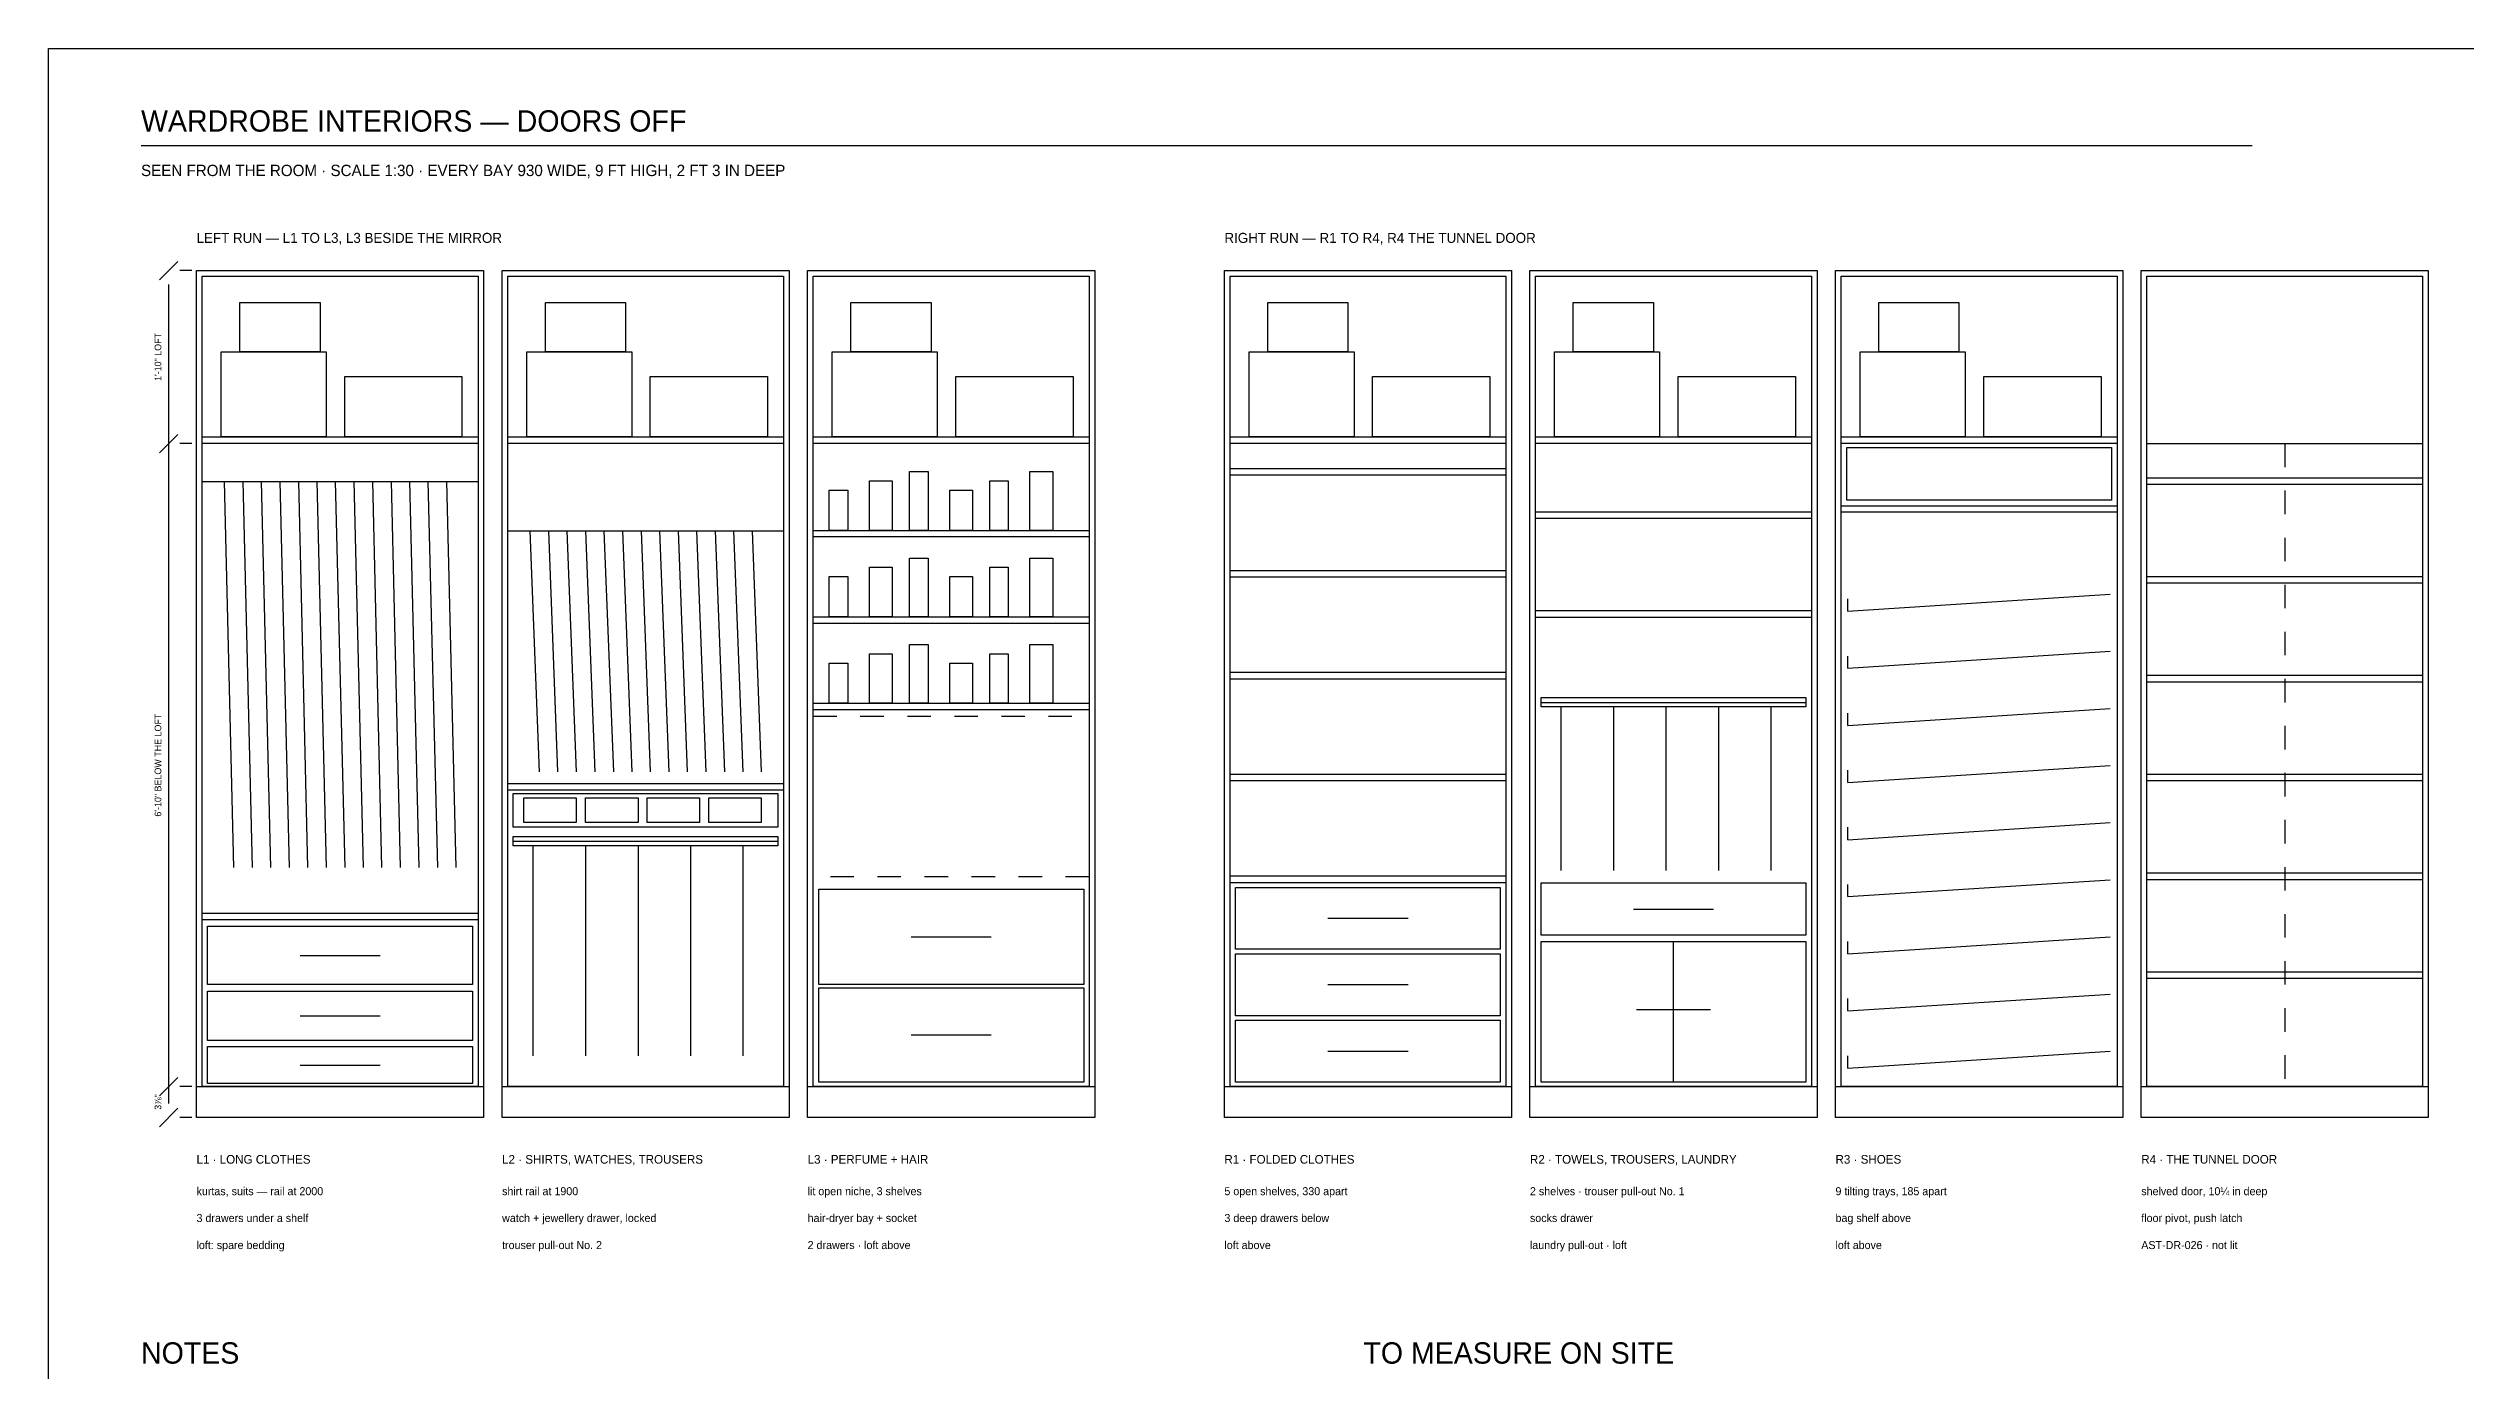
# Model space of a CAD drawing. Header units: inches. Extents: x 0.3 to 16.2, y 0.3 to 11.4.
# Drawn here: x 0.31 to 10.59, y 5.76 to 11.38 of the extents above; entities that cross this region are included whole.
import ezdxf
from ezdxf.enums import TextEntityAlignment as Align

# ---------------------------------------------------------------- set-up
doc = ezdxf.new("R2010")
doc.units = ezdxf.units.IN
doc.header["$LTSCALE"] = 0.009843
doc.header["$MEASUREMENT"] = 0
doc.linetypes.add('DASHED', pattern=[0.6, 0.5, -0.1])
doc.layers.add('GEOMETRY', color=7, linetype='Continuous')
doc.layers.add('TEXT', color=7, linetype='Continuous')

msp = doc.modelspace()

# ---------------------------------------------------------------- linework, layer by layer
at = {"layer": 'GEOMETRY'}
for p, q in [((0.709, 10.965), (9.685, 10.965)), ((0.787, 10.394), (0.866, 10.472)), ((0.925, 10.433), (0.874, 10.433)), ((0.827, 6.893), (0.827, 10.374)), ((0.787, 9.659), (0.866, 9.737)), ((0.925, 9.698), (0.874, 9.698)), ((0.969, 9.537), (2.142, 9.537)), ((1.063, 9.537), (1.102, 7.896)), ((1.142, 9.537), (1.181, 7.896)), ((1.22, 9.537), (1.26, 7.896)), ((1.299, 9.537), (1.339, 7.896)), ((1.378, 9.537), (1.417, 7.896)), ((1.457, 9.537), (1.496, 7.896)), ((1.535, 9.537), (1.575, 7.896)), ((1.614, 9.537), (1.654, 7.896)), ((1.693, 9.537), (1.732, 7.896)), ((1.772, 9.537), (1.811, 7.896)), ((1.85, 9.537), (1.89, 7.896)), ((1.929, 9.537), (1.969, 7.896)), ((2.008, 9.537), (2.047, 7.896)), ((2.268, 9.327), (3.441, 9.327)), ((2.362, 9.327), (2.402, 8.303)), ((2.441, 9.327), (2.48, 8.303)), ((2.52, 9.327), (2.559, 8.303)), ((2.598, 9.327), (2.638, 8.303)), ((2.677, 9.327), (2.717, 8.303)), ((2.756, 9.327), (2.795, 8.303)), ((2.835, 9.327), (2.874, 8.303)), ((2.913, 9.327), (2.953, 8.303)), ((2.992, 9.327), (3.031, 8.303)), ((3.071, 9.327), (3.11, 8.303)), ((3.15, 9.327), (3.189, 8.303)), ((3.228, 9.327), (3.268, 8.303)), ((3.307, 9.327), (3.346, 8.303)), ((7.966, 8.986), (9.081, 9.058)), ((7.966, 8.986), (7.966, 9.038)), ((7.966, 8.743), (9.081, 8.815)), ((7.966, 8.743), (7.966, 8.795)), ((6.661, 8.598), (7.787, 8.598)), ((6.745, 8.579), (6.745, 7.883)), ((6.969, 8.579), (6.969, 7.883)), ((7.192, 8.579), (7.192, 7.883)), ((7.415, 8.579), (7.415, 7.883)), ((7.638, 8.579), (7.638, 7.883)), ((7.966, 8.5), (9.081, 8.572)), ((7.966, 8.5), (7.966, 8.552)), ((7.966, 8.257), (9.081, 8.329)), ((7.966, 8.257), (7.966, 8.31)), ((7.966, 8.014), (9.081, 8.087)), ((7.966, 8.014), (7.966, 8.067)), ((2.291, 8.008), (3.417, 8.008)), ((2.375, 7.988), (2.375, 7.096)), ((2.598, 7.988), (2.598, 7.096)), ((2.822, 7.988), (2.822, 7.096)), ((3.045, 7.988), (3.045, 7.096)), ((3.268, 7.988), (3.268, 7.096)), ((7.966, 7.772), (9.081, 7.844)), ((7.966, 7.772), (7.966, 7.824)), ((7.054, 7.719), (7.395, 7.719)), ((5.755, 7.68), (6.096, 7.68)), ((1.385, 7.522), (1.726, 7.522)), ((3.983, 7.601), (4.324, 7.601)), ((7.224, 6.984), (7.224, 7.581)), ((7.966, 7.529), (9.081, 7.601)), ((7.966, 7.529), (7.966, 7.581)), ((5.755, 7.398), (6.096, 7.398)), ((7.966, 7.286), (9.081, 7.358)), ((7.966, 7.286), (7.966, 7.339)), ((1.385, 7.266), (1.726, 7.266)), ((7.067, 7.293), (7.382, 7.293)), ((3.983, 7.184), (4.324, 7.184)), ((5.755, 7.115), (6.096, 7.115)), ((7.966, 7.043), (9.081, 7.115)), ((7.966, 7.043), (7.966, 7.096)), ((0.787, 6.925), (0.866, 7.004)), ((1.385, 7.056), (1.726, 7.056)), ((0.925, 6.965), (0.874, 6.965)), ((0.787, 6.794), (0.866, 6.873)), ((0.925, 6.833), (0.874, 6.833))]:
    msp.add_line(p, q, dxfattribs=at)
at = {"layer": 'GEOMETRY', "linetype": 'DASHED'}
msp.add_line((9.823, 9.698), (9.823, 6.965), dxfattribs=at)
at = {"layer": 'GEOMETRY'}
for points in [[(0.315, 11.378), (16.22, 11.378), (16.22, 0.315), (0.315, 0.315), (0.315, 11.378)], [(0.945, 10.433), (2.165, 10.433), (2.165, 6.833), (0.945, 6.833), (0.945, 10.433)], [(0.969, 10.409), (2.142, 10.409), (2.142, 6.965), (0.969, 6.965), (0.969, 10.409)], [(2.244, 10.433), (3.465, 10.433), (3.465, 6.833), (2.244, 6.833), (2.244, 10.433)], [(2.268, 10.409), (3.441, 10.409), (3.441, 6.965), (2.268, 6.965), (2.268, 10.409)], [(3.543, 10.433), (4.764, 10.433), (4.764, 6.833), (3.543, 6.833), (3.543, 10.433)], [(3.567, 10.409), (4.74, 10.409), (4.74, 6.965), (3.567, 6.965), (3.567, 10.409)], [(5.315, 10.433), (6.535, 10.433), (6.535, 6.833), (5.315, 6.833), (5.315, 10.433)], [(5.339, 10.409), (6.512, 10.409), (6.512, 6.965), (5.339, 6.965), (5.339, 10.409)], [(6.614, 10.433), (7.835, 10.433), (7.835, 6.833), (6.614, 6.833), (6.614, 10.433)], [(6.638, 10.409), (7.811, 10.409), (7.811, 6.965), (6.638, 6.965), (6.638, 10.409)], [(7.913, 10.433), (9.134, 10.433), (9.134, 6.833), (7.913, 6.833), (7.913, 10.433)], [(7.937, 10.409), (9.11, 10.409), (9.11, 6.965), (7.937, 6.965), (7.937, 10.409)], [(9.213, 10.433), (10.433, 10.433), (10.433, 6.833), (9.213, 6.833), (9.213, 10.433)], [(9.236, 10.409), (10.409, 10.409), (10.409, 6.965), (9.236, 6.965), (9.236, 10.409)], [(1.129, 10.298), (1.47, 10.298), (1.47, 10.088), (1.129, 10.088), (1.129, 10.298)], [(2.428, 10.298), (2.769, 10.298), (2.769, 10.088), (2.428, 10.088), (2.428, 10.298)], [(3.727, 10.298), (4.068, 10.298), (4.068, 10.088), (3.727, 10.088), (3.727, 10.298)], [(5.499, 10.298), (5.84, 10.298), (5.84, 10.088), (5.499, 10.088), (5.499, 10.298)], [(6.798, 10.298), (7.139, 10.298), (7.139, 10.088), (6.798, 10.088), (6.798, 10.298)], [(8.097, 10.298), (8.438, 10.298), (8.438, 10.088), (8.097, 10.088), (8.097, 10.298)], [(1.05, 10.088), (1.496, 10.088), (1.496, 9.727), (1.05, 9.727), (1.05, 10.088)], [(2.349, 10.088), (2.795, 10.088), (2.795, 9.727), (2.349, 9.727), (2.349, 10.088)], [(3.648, 10.088), (4.094, 10.088), (4.094, 9.727), (3.648, 9.727), (3.648, 10.088)], [(5.42, 10.088), (5.866, 10.088), (5.866, 9.727), (5.42, 9.727), (5.42, 10.088)], [(6.719, 10.088), (7.165, 10.088), (7.165, 9.727), (6.719, 9.727), (6.719, 10.088)], [(8.018, 10.088), (8.465, 10.088), (8.465, 9.727), (8.018, 9.727), (8.018, 10.088)], [(1.575, 9.983), (2.073, 9.983), (2.073, 9.727), (1.575, 9.727), (1.575, 9.983)], [(2.874, 9.983), (3.373, 9.983), (3.373, 9.727), (2.874, 9.727), (2.874, 9.983)], [(4.173, 9.983), (4.672, 9.983), (4.672, 9.727), (4.173, 9.727), (4.173, 9.983)], [(5.945, 9.983), (6.444, 9.983), (6.444, 9.727), (5.945, 9.727), (5.945, 9.983)], [(7.244, 9.983), (7.743, 9.983), (7.743, 9.727), (7.244, 9.727), (7.244, 9.983)], [(8.543, 9.983), (9.042, 9.983), (9.042, 9.727), (8.543, 9.727), (8.543, 9.983)], [(0.969, 9.727), (2.142, 9.727), (2.142, 9.698), (0.969, 9.698), (0.969, 9.727)], [(2.268, 9.727), (3.441, 9.727), (3.441, 9.698), (2.268, 9.698), (2.268, 9.727)], [(3.567, 9.727), (4.74, 9.727), (4.74, 9.698), (3.567, 9.698), (3.567, 9.727)], [(5.339, 9.727), (6.512, 9.727), (6.512, 9.698), (5.339, 9.698), (5.339, 9.727)], [(6.638, 9.727), (7.811, 9.727), (7.811, 9.698), (6.638, 9.698), (6.638, 9.727)], [(7.937, 9.727), (9.11, 9.727), (9.11, 9.698), (7.937, 9.698), (7.937, 9.727)], [(7.961, 9.681), (9.087, 9.681), (9.087, 9.458), (7.961, 9.458), (7.961, 9.681)], [(9.236, 9.698), (10.409, 9.698), (10.409, 6.965), (9.236, 6.965), (9.236, 9.698)], [(3.976, 9.579), (4.055, 9.579), (4.055, 9.329), (3.976, 9.329), (3.976, 9.579)], [(4.488, 9.579), (4.585, 9.579), (4.585, 9.329), (4.488, 9.329), (4.488, 9.579)], [(5.339, 9.592), (6.512, 9.592), (6.512, 9.563), (5.339, 9.563), (5.339, 9.592)], [(3.635, 9.5), (3.714, 9.5), (3.714, 9.329), (3.635, 9.329), (3.635, 9.5)], [(3.806, 9.539), (3.903, 9.539), (3.903, 9.329), (3.806, 9.329), (3.806, 9.539)], [(4.147, 9.5), (4.244, 9.5), (4.244, 9.329), (4.147, 9.329), (4.147, 9.5)], [(4.318, 9.539), (4.396, 9.539), (4.396, 9.329), (4.318, 9.329), (4.318, 9.539)], [(9.236, 9.552), (10.409, 9.552), (10.409, 9.524), (9.236, 9.524), (9.236, 9.552)], [(6.638, 9.408), (7.811, 9.408), (7.811, 9.379), (6.638, 9.379), (6.638, 9.408)], [(7.937, 9.434), (9.11, 9.434), (9.11, 9.406), (7.937, 9.406), (7.937, 9.434)], [(3.567, 9.329), (4.74, 9.329), (4.74, 9.301), (3.567, 9.301), (3.567, 9.329)], [(3.806, 9.172), (3.903, 9.172), (3.903, 8.962), (3.806, 8.962), (3.806, 9.172)], [(3.976, 9.211), (4.055, 9.211), (4.055, 8.962), (3.976, 8.962), (3.976, 9.211)], [(4.318, 9.172), (4.396, 9.172), (4.396, 8.962), (4.318, 8.962), (4.318, 9.172)], [(4.488, 9.211), (4.585, 9.211), (4.585, 8.962), (4.488, 8.962), (4.488, 9.211)], [(5.339, 9.159), (6.512, 9.159), (6.512, 9.13), (5.339, 9.13), (5.339, 9.159)], [(3.635, 9.133), (3.714, 9.133), (3.714, 8.962), (3.635, 8.962), (3.635, 9.133)], [(4.147, 9.133), (4.244, 9.133), (4.244, 8.962), (4.147, 8.962), (4.147, 9.133)], [(9.236, 9.133), (10.409, 9.133), (10.409, 9.104), (9.236, 9.104), (9.236, 9.133)], [(3.567, 8.962), (4.74, 8.962), (4.74, 8.933), (3.567, 8.933), (3.567, 8.962)], [(6.638, 8.988), (7.811, 8.988), (7.811, 8.959), (6.638, 8.959), (6.638, 8.988)], [(3.976, 8.844), (4.055, 8.844), (4.055, 8.594), (3.976, 8.594), (3.976, 8.844)], [(4.488, 8.844), (4.585, 8.844), (4.585, 8.594), (4.488, 8.594), (4.488, 8.844)], [(3.635, 8.765), (3.714, 8.765), (3.714, 8.594), (3.635, 8.594), (3.635, 8.765)], [(3.806, 8.804), (3.903, 8.804), (3.903, 8.594), (3.806, 8.594), (3.806, 8.804)], [(4.147, 8.765), (4.244, 8.765), (4.244, 8.594), (4.147, 8.594), (4.147, 8.765)], [(4.318, 8.804), (4.396, 8.804), (4.396, 8.594), (4.318, 8.594), (4.318, 8.804)], [(5.339, 8.726), (6.512, 8.726), (6.512, 8.697), (5.339, 8.697), (5.339, 8.726)], [(9.236, 8.713), (10.409, 8.713), (10.409, 8.684), (9.236, 8.684), (9.236, 8.713)], [(3.567, 8.594), (4.74, 8.594), (4.74, 8.566), (3.567, 8.566), (3.567, 8.594)], [(6.661, 8.618), (7.787, 8.618), (7.787, 8.579), (6.661, 8.579), (6.661, 8.618)], [(2.268, 8.253), (3.441, 8.253), (3.441, 8.224), (2.268, 8.224), (2.268, 8.253)], [(5.339, 8.293), (6.512, 8.293), (6.512, 8.264), (5.339, 8.264), (5.339, 8.293)], [(9.236, 8.293), (10.409, 8.293), (10.409, 8.264), (9.236, 8.264), (9.236, 8.293)], [(2.291, 8.211), (3.417, 8.211), (3.417, 8.067), (2.291, 8.067), (2.291, 8.211)], [(2.336, 8.192), (2.559, 8.192), (2.559, 8.087), (2.336, 8.087), (2.336, 8.192)], [(2.598, 8.192), (2.822, 8.192), (2.822, 8.087), (2.598, 8.087), (2.598, 8.192)], [(2.861, 8.192), (3.084, 8.192), (3.084, 8.087), (2.861, 8.087), (2.861, 8.192)], [(3.123, 8.192), (3.346, 8.192), (3.346, 8.087), (3.123, 8.087), (3.123, 8.192)], [(2.291, 8.028), (3.417, 8.028), (3.417, 7.988), (2.291, 7.988), (2.291, 8.028)], [(5.339, 7.86), (6.512, 7.86), (6.512, 7.831), (5.339, 7.831), (5.339, 7.86)], [(5.362, 7.811), (6.488, 7.811), (6.488, 7.549), (5.362, 7.549), (5.362, 7.811)], [(6.661, 7.831), (7.787, 7.831), (7.787, 7.608), (6.661, 7.608), (6.661, 7.831)], [(9.236, 7.873), (10.409, 7.873), (10.409, 7.844), (9.236, 7.844), (9.236, 7.873)], [(3.591, 7.804), (4.717, 7.804), (4.717, 7.398), (3.591, 7.398), (3.591, 7.804)], [(0.969, 7.702), (2.142, 7.702), (2.142, 7.673), (0.969, 7.673), (0.969, 7.702)], [(0.992, 7.647), (2.118, 7.647), (2.118, 7.398), (0.992, 7.398), (0.992, 7.647)], [(5.362, 7.529), (6.488, 7.529), (6.488, 7.266), (5.362, 7.266), (5.362, 7.529)], [(6.661, 7.581), (7.787, 7.581), (7.787, 6.984), (6.661, 6.984), (6.661, 7.581)], [(9.236, 7.453), (10.409, 7.453), (10.409, 7.424), (9.236, 7.424), (9.236, 7.453)], [(0.992, 7.371), (2.118, 7.371), (2.118, 7.161), (0.992, 7.161), (0.992, 7.371)], [(3.591, 7.385), (4.717, 7.385), (4.717, 6.984), (3.591, 6.984), (3.591, 7.385)], [(5.362, 7.247), (6.488, 7.247), (6.488, 6.984), (5.362, 6.984), (5.362, 7.247)], [(0.992, 7.135), (2.118, 7.135), (2.118, 6.978), (0.992, 6.978), (0.992, 7.135)], [(0.945, 6.965), (2.165, 6.965), (2.165, 6.833), (0.945, 6.833), (0.945, 6.965)], [(2.244, 6.965), (3.465, 6.965), (3.465, 6.833), (2.244, 6.833), (2.244, 6.965)], [(3.543, 6.965), (4.764, 6.965), (4.764, 6.833), (3.543, 6.833), (3.543, 6.965)], [(5.315, 6.965), (6.535, 6.965), (6.535, 6.833), (5.315, 6.833), (5.315, 6.965)], [(6.614, 6.965), (7.835, 6.965), (7.835, 6.833), (6.614, 6.833), (6.614, 6.965)], [(7.913, 6.965), (9.134, 6.965), (9.134, 6.833), (7.913, 6.833), (7.913, 6.965)], [(9.213, 6.965), (10.433, 6.965), (10.433, 6.833), (9.213, 6.833), (9.213, 6.965)]]:
    msp.add_lwpolyline(points, dxfattribs=at)
at = {"layer": 'GEOMETRY', "linetype": 'DASHED'}
msp.add_lwpolyline([(3.567, 8.539), (4.74, 8.539), (4.74, 7.857), (3.567, 7.857), (3.567, 8.539)], dxfattribs=at)

# ---------------------------------------------------------------- texts
at = {"layer": 'TEXT'}
for s, height, p in [('WARDROBE INTERIORS — DOORS OFF', 0.09071, (0.709, 11.024)), ('SEEN FROM THE ROOM · SCALE 1:30 · EVERY BAY 930 WIDE, 9 FT HIGH, 2 FT 3 IN DEEP', 0.04819, (0.709, 10.835)), ('LEFT RUN — L1 TO L3, L3 BESIDE THE MIRROR', 0.04252, (0.945, 10.551)), ('RIGHT RUN — R1 TO R4, R4 THE TUNNEL DOOR', 0.04252, (5.315, 10.551)), ('L1 · LONG CLOTHES', 0.03685, (0.945, 6.637)), ('L2 · SHIRTS, WATCHES, TROUSERS', 0.03685, (2.244, 6.637)), ('L3 · PERFUME + HAIR', 0.03685, (3.543, 6.637)), ('R1 · FOLDED CLOTHES', 0.03685, (5.315, 6.637)), ('R2 · TOWELS, TROUSERS, LAUNDRY', 0.03685, (6.614, 6.637)), ('R3 · SHOES', 0.0369, (7.913, 6.637)), ('R4 · THE TUNNEL DOOR', 0.03685, (9.213, 6.637)), ('kurtas, suits — rail at 2000', 0.03402, (0.945, 6.503)), ('shirt rail at 1900', 0.03402, (2.244, 6.503)), ('lit open niche, 3 shelves', 0.03402, (3.543, 6.503)), ('5 open shelves, 330 apart', 0.03402, (5.315, 6.503)), ('2 shelves · trouser pull-out No. 1', 0.03402, (6.614, 6.503)), ('9 tilting trays, 185 apart', 0.03402, (7.913, 6.503)), ('shelved door, 10¼ in deep', 0.03402, (9.213, 6.503)), ('3 drawers under a shelf', 0.03402, (0.945, 6.389)), ('watch + jewellery drawer, locked', 0.03402, (2.244, 6.389)), ('hair-dryer bay + socket', 0.03402, (3.543, 6.389)), ('3 deep drawers below', 0.03402, (5.315, 6.389)), ('socks drawer', 0.03402, (6.614, 6.389)), ('bag shelf above', 0.03402, (7.913, 6.389)), ('floor pivot, push latch', 0.03402, (9.213, 6.389)), ('loft: spare bedding', 0.03402, (0.945, 6.274)), ('trouser pull-out No. 2', 0.03402, (2.244, 6.274)), ('2 drawers · loft above', 0.03402, (3.543, 6.274)), ('loft above', 0.034, (5.315, 6.274)), ('laundry pull-out · loft', 0.03402, (6.614, 6.274)), ('loft above', 0.034, (7.913, 6.274)), ('AST-DR-026 · not lit', 0.03402, (9.213, 6.274)), ('NOTES', 0.0907, (0.709, 5.787)), ('TO MEASURE ON SITE', 0.09071, (5.906, 5.787))]:
    msp.add_text(s, height=height, dxfattribs=at).set_placement(p)
for s, height, p in [('1\'-10" LOFT', 0.02835, (0.795, 10.066)), ('6\'-10" BELOW THE LOFT', 0.02835, (0.795, 8.331)), ('3⅞"', 0.0283, (0.795, 6.899))]:
    msp.add_text(s, height=height, rotation=90, dxfattribs=at).set_placement(p, align=Align.CENTER)

doc.saveas('drawing.dxf')
